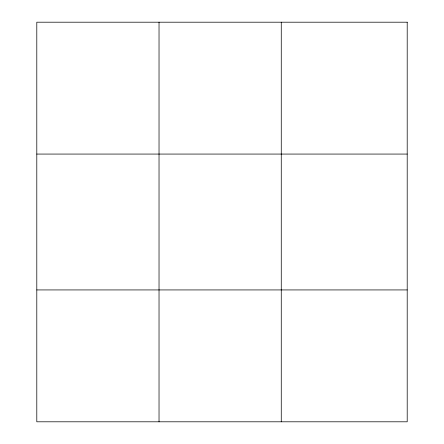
<?xml version="1.0" encoding="UTF-8"?>
<svg xmlns="http://www.w3.org/2000/svg" width="444" height="444" viewBox="0 0 444 444"><rect width="100%" height="100%" fill="white"/><g stroke="black" fill="none" stroke-linecap="round" stroke-linejoin="round"><path stroke-width="0.67" d="M159.03 22.2L159.03 421.8M281.263 22.2L281.263 421.8M36.797 154.068L407.204 154.068M36.797 289.932L407.204 289.932M407.204 22.2L407.204 421.8L36.797 421.8L36.797 22.2L407.204 22.2"/></g></svg>
